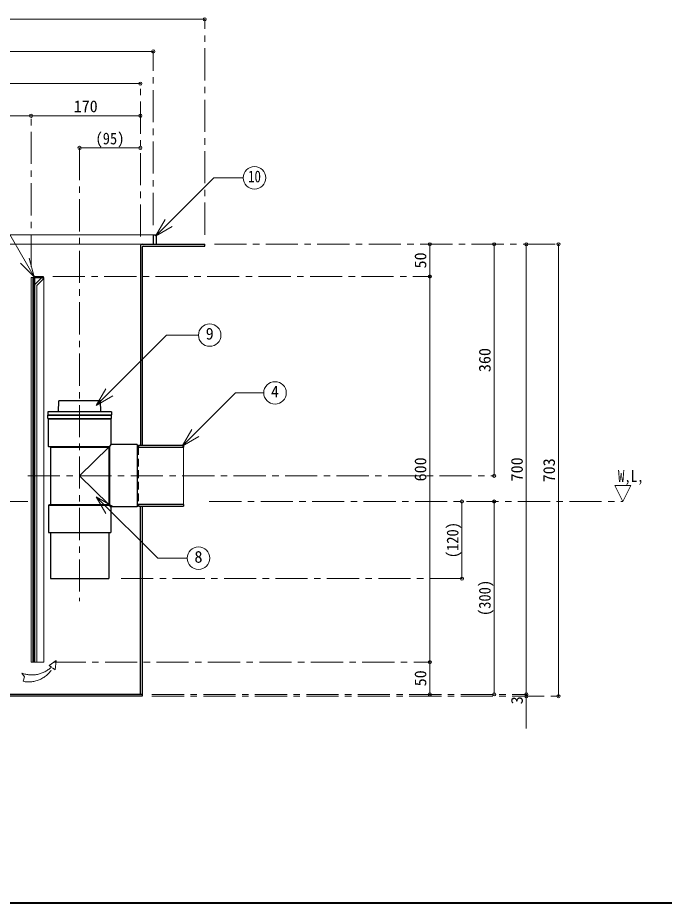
# Model space of a CAD drawing. Units: millimetres at full size, sheet at 1:10; details may follow other scales. Extents: x -2126 to 1924, y -1326 to 1484.
# Drawn here: x -1142 to -137, y -1326 to 52 of the extents above; entities that cross this region are included whole.
import ezdxf
from ezdxf.enums import TextEntityAlignment as Align

# ---------------------------------------------------------------- set-up
doc = ezdxf.new("R2010")
doc.units = ezdxf.units.MM
doc.header["$LTSCALE"] = 10
doc.header["$PDMODE"] = 32
doc.header["$PDSIZE"] = 5
for name, pattern in [('CHAIN1', [8, 5, -1, 1, -1]), ('DASHED1', [1.8, 1.2, -0.6]), ('DOUBLE_CHAIN1', [8.8, 5, -1, 0.6, -0.6, 0.6, -1])]:
    doc.linetypes.add(name, pattern=pattern)
doc.layers.add('0-6_補助線', color=4, linetype='Continuous', lineweight=9)
doc.styles.add('ＭＳ ゴシック', font='')
doc.styles.get('ＭＳ ゴシック').set_extended_font_data('MS Gothic')

msp = doc.modelspace()

# ---------------------------------------------------------------- linework, layer by layer
at = {"layer": '0-6_補助線'}
for p, q in [((-851.22, 49.05), (-1651.22, 49.05)), ((-1571.22, -0.95), (-931.22, -0.95)), ((-951.22, -50.95), (-1551.22, -50.95)), ((-1251.22, -100.95), (-1121.22, -100.95)), ((-1121.22, -100.95), (-951.22, -100.95)), ((-1045.72, -150.95), (-951.22, -150.95)), ((-1571.22, -285.95), (-931.22, -285.95)), ((-948.22, -300.95), (-1554.22, -300.95)), ((-501.22, -300.95), (-501.22, -350.95)), ((-401.22, -300.95), (-401.22, -660.95)), ((-351.22, -1000.95), (-351.22, -300.95)), ((-301.22, -300.95), (-301.22, -1003.95)), ((-1118.22, -352.45), (-1117.47, -352.45)), ((-1102.47, -352.45), (-1101.22, -352.45)), ((-1101.22, -950.95), (-1101.22, -352.45)), ((-501.22, -950.95), (-501.22, -350.95)), ((-451.22, -820.95), (-451.22, -700.95)), ((-401.22, -700.95), (-401.22, -1000.95)), ((-1118.22, -950.95), (-1117.47, -950.95)), ((-1115.97, -950.95), (-1115.22, -950.95)), ((-1112.22, -950.95), (-1101.22, -950.95)), ((-501.22, -950.95), (-501.22, -1000.95)), ((-351.22, -1053.95), (-351.22, -1000.95))]:
    msp.add_line(p, q, dxfattribs=at)
at = {"layer": '0-6_補助線', "linetype": 'CHAIN1'}
for p, q in [((-851.22, -285.95), (-851.22, 49.05)), ((-931.22, -270.95), (-931.22, -0.95)), ((-951.22, -288.95), (-951.22, -50.95)), ((-1121.22, -335.95), (-1121.22, -100.95)), ((-1045.72, -150.95), (-1045.72, -855.95)), ((-836.22, -300.95), (-301.22, -300.95)), ((-1087.47, -350.95), (-501.22, -350.95)), ((-1126.22, -660.95), (-401.22, -660.95)), ((-844.22, -700.95), (-201.22, -700.95)), ((-451.22, -820.95), (-985.22, -820.95)), ((-1086.22, -950.95), (-501.22, -950.95)), ((-933.22, -1000.95), (-351.22, -1000.95)), ((-933.22, -1003.95), (-301.22, -1003.95))]:
    msp.add_line(p, q, dxfattribs=at)
at = {"layer": '0-6_補助線', "color": 7, "lineweight": 18}
for p, q in [((-927.95, -288.27), (-837.2, -197.52)), ((-837.2, -197.52), (-791.26, -197.52)), ((-1116.43, -351.51), (-1172.26, -254.82)), ((-927.95, -288.27), (-912.95, -262.29)), ((-927.95, -288.27), (-901.97, -273.27)), ((-1116.43, -351.51), (-1137.65, -330.3)), ((-1116.43, -351.51), (-1124.2, -322.54)), ((-1118.22, -950.95), (-1118.22, -352.45)), ((-1114.34, -362.58), (-1104.22, -352.45)), ((-1111.78, -364.26), (-1102.09, -354.58)), ((-1104.22, -352.45), (-1102.09, -354.58)), ((-1115.22, -364.7), (-1115.22, -950.95)), ((-1112.22, -365.32), (-1112.22, -950.95)), ((-1019.85, -551.52), (-1004.85, -525.54)), ((-1019.85, -551.52), (-993.86, -536.52)), ((-886.16, -614.83), (-871.16, -588.85)), ((-886.16, -614.83), (-860.17, -599.83)), ((-884.22, -616.45), (-884.22, -705.45)), ((-213.72, -675.95), (-201.22, -700.95)), ((-213.72, -675.95), (-188.72, -675.95)), ((-201.22, -700.95), (-188.72, -675.95)), ((-1019.89, -693.58), (-1004.89, -719.56)), ((-1019.89, -693.58), (-993.91, -708.58)), ((-1019.89, -693.58), (-924.26, -789.21)), ((-878.43, -789.21), (-924.26, -789.21)), ((-1118.22, -950.95), (-1121.22, -950.95)), ((-1112.22, -950.95), (-1115.22, -950.95))]:
    msp.add_line(p, q, dxfattribs=at)
at = {"layer": '0-6_補助線', "color": 5, "lineweight": 25}
for p, q in [((-931.22, -285.95), (-931.22, -300.95)), ((-931.22, -285.95), (-926.22, -285.95)), ((-926.22, -300.95), (-926.22, -285.95)), ((-948.22, -300.95), (-851.22, -300.95)), ((-851.22, -303.95), (-851.22, -300.95)), ((-951.22, -303.95), (-951.22, -613.45)), ((-948.22, -305.45), (-948.22, -613.45)), ((-946.72, -303.95), (-851.22, -303.95)), ((-1117.47, -352.45), (-1117.47, -950.95)), ((-1115.97, -350.95), (-1102.47, -350.95)), ((-1115.97, -353.2), (-1115.97, -950.95)), ((-1115.22, -352.45), (-1102.47, -352.45)), ((-1102.47, -350.95), (-1102.47, -352.45)), ((-1078.72, -561.45), (-1078.22, -544.45)), ((-1013.22, -544.45), (-1078.22, -544.45)), ((-1012.72, -561.45), (-1013.22, -544.45)), ((-1095.22, -561.45), (-1095.22, -565.95)), ((-996.22, -561.45), (-1095.22, -561.45)), ((-996.22, -561.45), (-996.22, -565.95)), ((-1095.22, -565.95), (-996.22, -565.95)), ((-1095.22, -571.95), (-996.22, -571.95)), ((-1094.22, -572.45), (-997.22, -572.45)), ((-1094.22, -615.45), (-1094.22, -572.45)), ((-997.22, -572.45), (-997.22, -612.45)), ((-996.22, -571.95), (-996.22, -566.45)), ((-1094.22, -615.45), (-999.22, -615.45)), ((-1091.22, -616.45), (-1094.22, -615.45)), ((-1091.22, -616.45), (-1000.22, -616.45)), ((-1091.22, -616.45), (-1091.22, -705.45)), ((-1000.22, -616.45), (-999.22, -615.45)), ((-1000.22, -616.45), (-1000.22, -705.45)), ((-997.22, -612.45), (-999.22, -615.45)), ((-999.22, -615.45), (-999.22, -706.45)), ((-956.22, -612.45), (-997.22, -612.45)), ((-956.22, -612.45), (-956.22, -709.45)), ((-956.22, -616.45), (-884.22, -616.45)), ((-954.22, -613.45), (-884.22, -613.45)), ((-954.22, -613.45), (-954.22, -616.45)), ((-884.22, -613.45), (-884.22, -616.45)), ((-1091.22, -705.45), (-1094.22, -706.45)), ((-1094.22, -706.45), (-999.22, -706.45)), ((-1094.22, -706.45), (-1094.22, -749.45)), ((-1091.22, -705.45), (-1000.22, -705.45)), ((-1000.22, -705.45), (-999.22, -706.45)), ((-997.22, -709.45), (-999.22, -706.45)), ((-997.22, -709.45), (-997.22, -749.45)), ((-956.22, -709.45), (-997.22, -709.45)), ((-884.22, -705.45), (-956.22, -705.45)), ((-954.22, -705.45), (-954.22, -708.45)), ((-954.22, -708.45), (-884.22, -708.45)), ((-951.22, -1000.95), (-951.22, -708.45)), ((-948.22, -708.45), (-948.22, -1003.95)), ((-884.22, -705.45), (-884.22, -708.45)), ((-1094.22, -749.45), (-997.22, -749.45)), ((-1000.22, -749.45), (-1000.22, -820.95)), ((-1115.97, -950.95), (-1117.47, -950.95)), ((-948.22, -1000.95), (-1554.22, -1000.95)), ((-948.22, -1003.95), (-1554.22, -1003.95))]:
    msp.add_line(p, q, dxfattribs=at)
at = {"layer": '0-6_補助線', "linetype": 'DASHED1'}
msp.add_line((-954.22, -616.45), (-954.22, -705.45), dxfattribs=at)
at = {"layer": '0-6_補助線', "linetype": 'DOUBLE_CHAIN1'}
for p, q in [((-1126.22, -700.95), (-1541.22, -700.95)), ((-1093.14, -956.05), (-1081.97, -948.41)), ((-1083.46, -962.75), (-1081.97, -948.41)), ((-1093.14, -956.05), (-1089.67, -958.45)), ((-1087.63, -959.86), (-1083.46, -962.75))]:
    msp.add_line(p, q, dxfattribs=at)
at = {"layer": '0-6_補助線', "color": 1, "lineweight": 40}
msp.add_line((1923.78, -1325.95), (-2126.22, -1325.95), dxfattribs=at)
at = {"layer": '0-6_補助線', "color": 7, "lineweight": 18}
for points in [[(-1121.22, -950.95), (-1121.22, -352.45), (-1118.22, -352.45)], [(-1019.85, -551.52), (-910.44, -442.11), (-860.97, -442.11)], [(-886.16, -614.83), (-803.43, -532.1), (-759.42, -532.1)]]:
    msp.add_lwpolyline(points, dxfattribs=at)
at = {"layer": '0-6_補助線', "color": 5, "lineweight": 25}
for points in [[(-1095.22, -571.95), (-1095.22, -566.45), (-996.22, -566.45)], [(-1091.22, -749.45), (-1091.22, -820.95), (-1000.22, -820.95)]]:
    msp.add_lwpolyline(points, dxfattribs=at)
at = {"layer": '0-6_補助線'}
msp.add_lwpolyline([(-1000.22, -616.45), (-1045.72, -660.95), (-1000.22, -705.45)], dxfattribs=at)
at = {"layer": '0-6_補助線', "linetype": 'DOUBLE_CHAIN1'}
msp.add_lwpolyline([(-1135.54, -967.98), (-1131.27, -973.84), (-1133.7, -980.66)], dxfattribs=at)
at = {"layer": '0-6_補助線', "color": 7, "lineweight": 18}
for centre in [(-773.76, -197.52), (-843.47, -442.11), (-741.92, -532.1), (-860.93, -789.21)]:
    msp.add_circle(centre, 17.5, dxfattribs=at)
at = {"layer": '0-6_補助線', "color": 5, "lineweight": 25}
for centre, radius in [((-948.22, -303.95), 3), ((-946.72, -305.45), 1.5), ((-1115.97, -352.45), 1.5), ((-1115.22, -353.2), 0.75)]:
    msp.add_arc(centre, radius, 90, 180, dxfattribs=at)
at = {"layer": '0-6_補助線', "color": 7, "lineweight": 18}
for centre, radius in [((-1112.22, -364.7), 3), ((-1110.72, -365.32), 1.5)]:
    msp.add_arc(centre, radius, 135, 180, dxfattribs=at)
at = {"layer": '0-6_補助線', "linetype": 'DOUBLE_CHAIN1'}
for centre, radius, start, end in [((-1120.13, -927.03), 43.76, 249.37581, 314.10079), ((-1124.86, -938.82), 42.76, 258.06872, 330.51954)]:
    msp.add_arc(centre, radius, start, end, dxfattribs=at)
at = {"layer": '0-6_補助線', "color": 1}
for p in [(-851.22, 49.05), (-931.22, -0.95), (-951.22, -50.95), (-1121.22, -100.95), (-951.22, -100.95), (-1045.72, -150.95), (-951.22, -150.95), (-501.22, -300.95), (-401.22, -300.95), (-351.22, -300.95), (-301.22, -300.95), (-501.22, -350.95), (-401.22, -660.95), (-451.22, -700.95), (-401.22, -700.95), (-451.22, -820.95), (-501.22, -950.95), (-501.22, -1000.95), (-401.22, -1000.95), (-351.22, -1000.95), (-351.22, -1003.95), (-301.22, -1003.95)]:
    msp.add_point(p, dxfattribs=at)

# ---------------------------------------------------------------- texts
at = {"layer": '0-6_補助線', "color": 7, "style": 'ＭＳ ゴシック'}
for s, p in [('170', (-1054.97, -100.95)), ('9', (-849.72, -454.61)), ('4', (-748.17, -544.6)), ('8', (-867.18, -801.71))]:
    msp.add_text(s, height=18.33, dxfattribs=at).set_placement(p, align=Align.BOTTOM_LEFT)
for s, width, p in [('(95)', 0.9, (-1020.97, -150.95)), ('10', 0.8, (-783.76, -210.02)), ('W,L,', 0.8, (-208.72, -675.95))]:
    msp.add_text(s, height=18.33, dxfattribs=dict(at, width=width)).set_placement(p, align=Align.BOTTOM_LEFT)
for s, p in [('50', (-501.22, -338.45)), ('360', (-401.22, -499.7)), ('600', (-501.22, -669.7)), ('700', (-351.22, -669.7)), ('703', (-301.22, -671.2)), ('50', (-501.22, -988.45)), ('3', (-351.22, -1016.45))]:
    msp.add_text(s, height=18.33, rotation=90, dxfattribs=at).set_placement(p, align=Align.BOTTOM_LEFT)
at = {"layer": '0-6_補助線', "color": 7, "style": 'ＭＳ ゴシック', "width": 0.9}
for s, p in [('(120)', (-451.22, -789.08)), ('(300)', (-401.22, -879.08))]:
    msp.add_text(s, height=18.33, rotation=90, dxfattribs=at).set_placement(p, align=Align.BOTTOM_LEFT)

doc.saveas('drawing.dxf')
